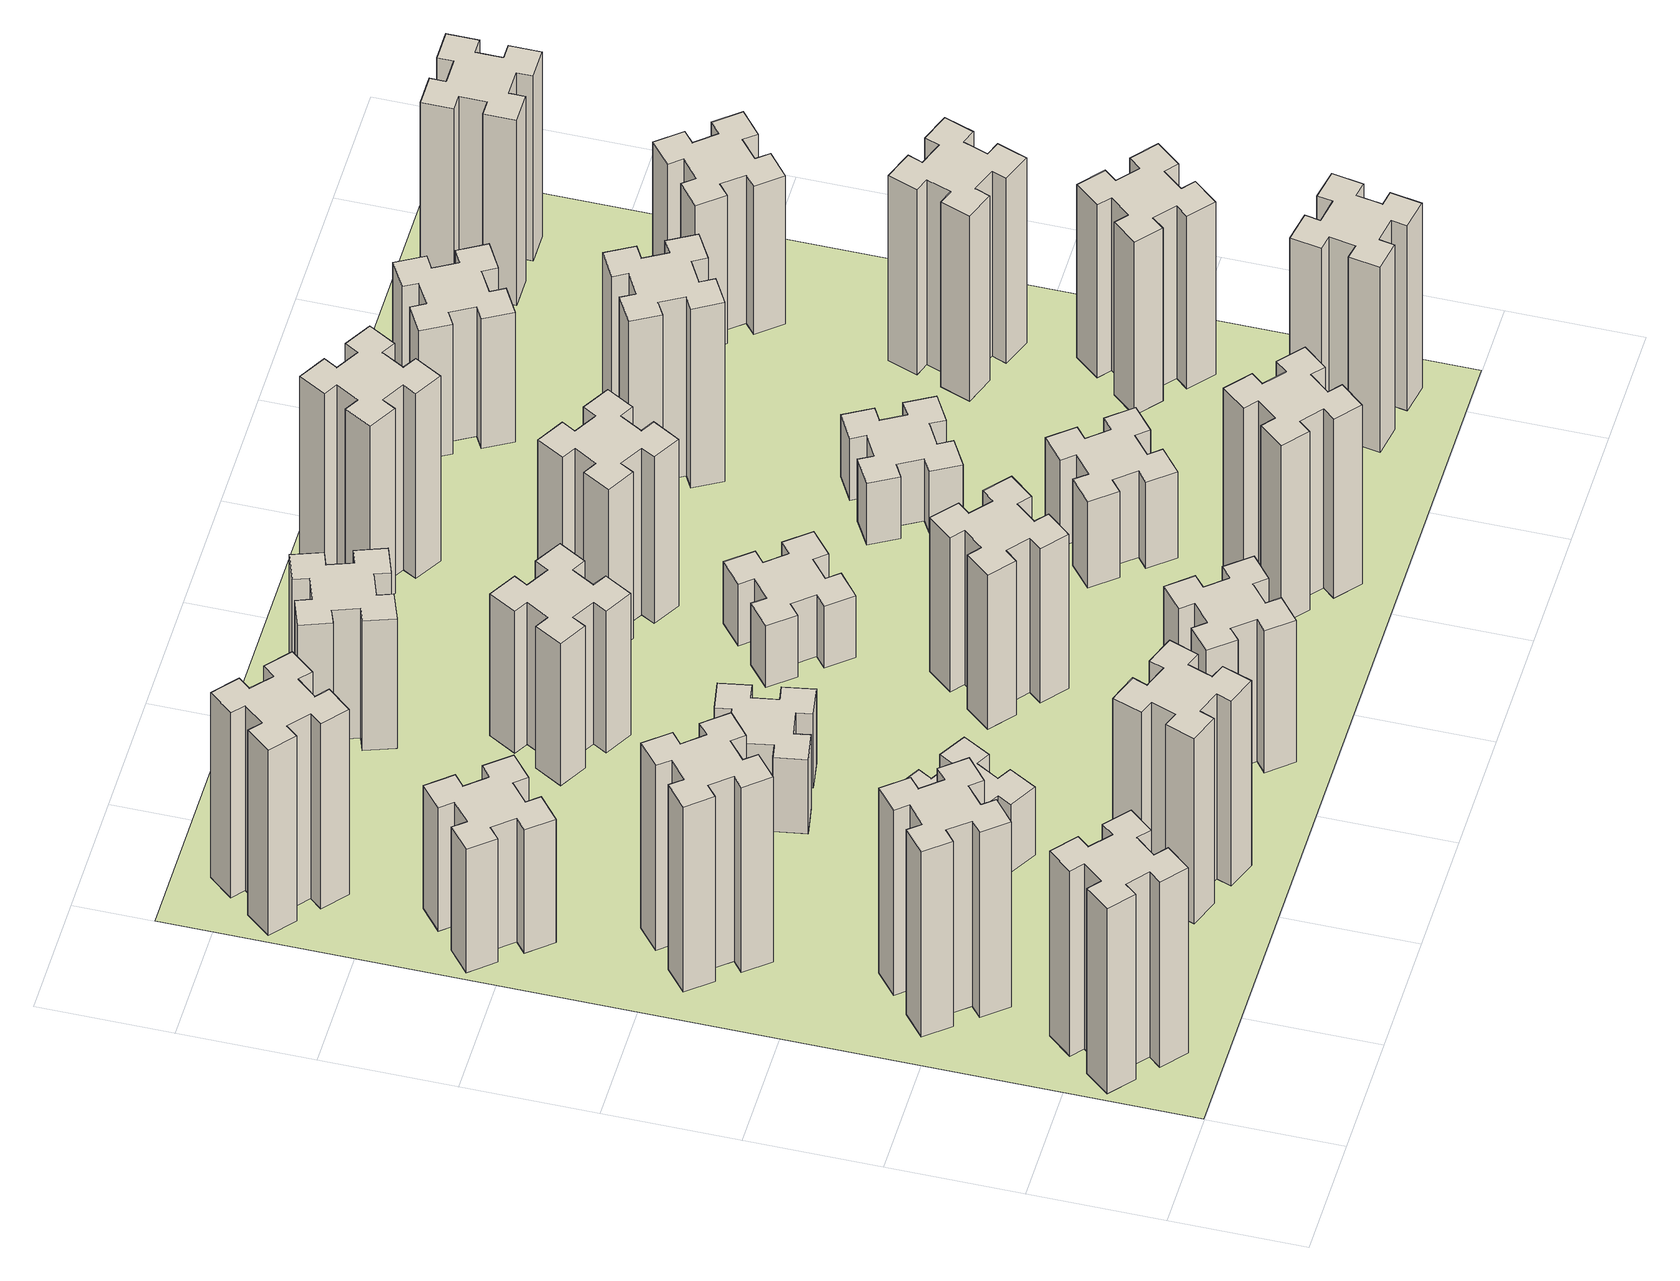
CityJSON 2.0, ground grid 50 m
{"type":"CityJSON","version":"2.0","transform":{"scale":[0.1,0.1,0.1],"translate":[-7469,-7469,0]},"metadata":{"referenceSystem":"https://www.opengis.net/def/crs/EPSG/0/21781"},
"CityObjects":{
"building1":{"type":"Building","attributes":{"class":"1000","function":"1000","usage":"1000","yearOfConstruction":2016,"roofType":"1000","measuredHeight":90,"storeysAboveGround":30,"storeysBelowGround":0},"geometry":[{"type":"Solid","lod":"1","boundaries":[[[[0,1,2,3,4,5,6,7,8,9,10,11,12,13,14,15,16,17,18,19]],[[17,16,20,21]],[[16,15,22,20]],[[15,14,23,22]],[[14,13,24,23]],[[13,12,25,24]],[[12,11,26,25]],[[11,10,27,26]],[[10,9,28,27]],[[9,8,29,28]],[[8,7,30,29]],[[7,6,31,30]],[[6,5,32,31]],[[5,4,33,32]],[[4,3,34,33]],[[3,2,35,34]],[[2,1,36,35]],[[1,0,37,36]],[[0,19,38,37]],[[19,18,39,38]],[[18,17,21,39]],[[24,25,26,27,28,29,30,31,32,33,34,35,36,37,38,39,21,20,22,23]]]]}]},
"building2":{"type":"Building","attributes":{"class":"1000","function":"1000","usage":"1000","yearOfConstruction":2016,"roofType":"1000","measuredHeight":90,"storeysAboveGround":30,"storeysBelowGround":0},"geometry":[{"type":"Solid","lod":"1","boundaries":[[[[40,41,42,43,44,45,46,47,48,49,50,51,52,53,54,55,56,57,58,59]],[[57,56,60,61]],[[56,55,62,60]],[[55,54,63,62]],[[54,53,64,63]],[[53,52,65,64]],[[52,51,66,65]],[[51,50,67,66]],[[50,49,68,67]],[[49,48,69,68]],[[48,47,70,69]],[[47,46,71,70]],[[46,45,72,71]],[[45,44,73,72]],[[44,43,74,73]],[[43,42,75,74]],[[42,41,76,75]],[[41,40,77,76]],[[40,59,78,77]],[[59,58,79,78]],[[58,57,61,79]],[[64,65,66,67,68,69,70,71,72,73,74,75,76,77,78,79,61,60,62,63]]]]}]},
"building3":{"type":"Building","attributes":{"class":"1000","function":"1000","usage":"1000","yearOfConstruction":2016,"roofType":"1000","measuredHeight":90,"storeysAboveGround":30,"storeysBelowGround":0},"geometry":[{"type":"Solid","lod":"1","boundaries":[[[[80,81,82,83,84,85,86,87,88,89,90,91,92,93,94,95,96,97,98,99]],[[97,96,100,101]],[[96,95,102,100]],[[95,94,103,102]],[[94,93,104,103]],[[93,92,105,104]],[[92,91,106,105]],[[91,90,107,106]],[[90,89,108,107]],[[89,88,109,108]],[[88,87,110,109]],[[87,86,111,110]],[[86,85,112,111]],[[85,84,113,112]],[[84,83,114,113]],[[83,82,115,114]],[[82,81,116,115]],[[81,80,117,116]],[[80,99,118,117]],[[99,98,119,118]],[[98,97,101,119]],[[104,105,106,107,108,109,110,111,112,113,114,115,116,117,118,119,101,100,102,103]]]]}]},
"building4":{"type":"Building","attributes":{"class":"1000","function":"1000","usage":"1000","yearOfConstruction":2016,"roofType":"1000","measuredHeight":60,"storeysAboveGround":30,"storeysBelowGround":0},"geometry":[{"type":"Solid","lod":"1","boundaries":[[[[120,121,122,123,124,125,126,127,128,129,130,131,132,133,134,135,136,137,138,139]],[[137,136,140,141]],[[136,135,142,140]],[[135,134,143,142]],[[134,133,144,143]],[[133,132,145,144]],[[132,131,146,145]],[[131,130,147,146]],[[130,129,148,147]],[[129,128,149,148]],[[128,127,150,149]],[[127,126,151,150]],[[126,125,152,151]],[[125,124,153,152]],[[124,123,154,153]],[[123,122,155,154]],[[122,121,156,155]],[[121,120,157,156]],[[120,139,158,157]],[[139,138,159,158]],[[138,137,141,159]],[[144,145,146,147,148,149,150,151,152,153,154,155,156,157,158,159,141,140,142,143]]]]}]},
"building5":{"type":"Building","attributes":{"class":"1000","function":"1000","usage":"1000","yearOfConstruction":2016,"roofType":"1000","measuredHeight":90,"storeysAboveGround":30,"storeysBelowGround":0},"geometry":[{"type":"Solid","lod":"1","boundaries":[[[[160,161,162,163,164,165,166,167,168,169,170,171,172,173,174,175,176,177,178,179]],[[177,176,180,181]],[[176,175,182,180]],[[175,174,183,182]],[[174,173,184,183]],[[173,172,185,184]],[[172,171,186,185]],[[171,170,187,186]],[[170,169,188,187]],[[169,168,189,188]],[[168,167,190,189]],[[167,166,191,190]],[[166,165,192,191]],[[165,164,193,192]],[[164,163,194,193]],[[163,162,195,194]],[[162,161,196,195]],[[161,160,197,196]],[[160,179,198,197]],[[179,178,199,198]],[[178,177,181,199]],[[184,185,186,187,188,189,190,191,192,193,194,195,196,197,198,199,181,180,182,183]]]]}]},
"building6":{"type":"Building","attributes":{"class":"1000","function":"1000","usage":"1000","yearOfConstruction":2016,"roofType":"1000","measuredHeight":90,"storeysAboveGround":30,"storeysBelowGround":0},"geometry":[{"type":"Solid","lod":"1","boundaries":[[[[200,201,202,203,204,205,206,207,208,209,210,211,212,213,214,215,216,217,218,219]],[[217,216,220,221]],[[216,215,222,220]],[[215,214,223,222]],[[214,213,224,223]],[[213,212,225,224]],[[212,211,226,225]],[[211,210,227,226]],[[210,209,228,227]],[[209,208,229,228]],[[208,207,230,229]],[[207,206,231,230]],[[206,205,232,231]],[[205,204,233,232]],[[204,203,234,233]],[[203,202,235,234]],[[202,201,236,235]],[[201,200,237,236]],[[200,219,238,237]],[[219,218,239,238]],[[218,217,221,239]],[[224,225,226,227,228,229,230,231,232,233,234,235,236,237,238,239,221,220,222,223]]]]}]},
"building7":{"type":"Building","attributes":{"class":"1000","function":"1000","usage":"1000","yearOfConstruction":2016,"roofType":"1000","measuredHeight":33,"storeysAboveGround":30,"storeysBelowGround":0},"geometry":[{"type":"Solid","lod":"1","boundaries":[[[[240,241,242,243,244,245,246,247,248,249,250,251,252,253,254,255,256,257,258,259]],[[257,256,260,261]],[[256,255,262,260]],[[255,254,263,262]],[[254,253,264,263]],[[253,252,265,264]],[[252,251,266,265]],[[251,250,267,266]],[[250,249,268,267]],[[249,248,269,268]],[[248,247,270,269]],[[247,246,271,270]],[[246,245,272,271]],[[245,244,273,272]],[[244,243,274,273]],[[243,242,275,274]],[[242,241,276,275]],[[241,240,277,276]],[[240,259,278,277]],[[259,258,279,278]],[[258,257,261,279]],[[264,265,266,267,268,269,270,271,272,273,274,275,276,277,278,279,261,260,262,263]]]]}]},
"building8":{"type":"Building","attributes":{"class":"1000","function":"1000","usage":"1000","yearOfConstruction":2016,"roofType":"1000","measuredHeight":36,"storeysAboveGround":30,"storeysBelowGround":0},"geometry":[{"type":"Solid","lod":"1","boundaries":[[[[280,281,282,283,284,285,286,287,288,289,290,291,292,293,294,295,296,297,298,299]],[[297,296,300,301]],[[296,295,302,300]],[[295,294,303,302]],[[294,293,304,303]],[[293,292,305,304]],[[292,291,306,305]],[[291,290,307,306]],[[290,289,308,307]],[[289,288,309,308]],[[288,287,310,309]],[[287,286,311,310]],[[286,285,312,311]],[[285,284,313,312]],[[284,283,314,313]],[[283,282,315,314]],[[282,281,316,315]],[[281,280,317,316]],[[280,299,318,317]],[[299,298,319,318]],[[298,297,301,319]],[[304,305,306,307,308,309,310,311,312,313,314,315,316,317,318,319,301,300,302,303]]]]}]},
"building9":{"type":"Building","attributes":{"class":"1000","function":"1000","usage":"1000","yearOfConstruction":2016,"roofType":"1000","measuredHeight":69,"storeysAboveGround":30,"storeysBelowGround":0},"geometry":[{"type":"Solid","lod":"1","boundaries":[[[[320,321,322,323,324,325,326,327,328,329,330,331,332,333,334,335,336,337,338,339]],[[337,336,340,341]],[[336,335,342,340]],[[335,334,343,342]],[[334,333,344,343]],[[333,332,345,344]],[[332,331,346,345]],[[331,330,347,346]],[[330,329,348,347]],[[329,328,349,348]],[[328,327,350,349]],[[327,326,351,350]],[[326,325,352,351]],[[325,324,353,352]],[[324,323,354,353]],[[323,322,355,354]],[[322,321,356,355]],[[321,320,357,356]],[[320,339,358,357]],[[339,338,359,358]],[[338,337,341,359]],[[344,345,346,347,348,349,350,351,352,353,354,355,356,357,358,359,341,340,342,343]]]]}]},
"building10":{"type":"Building","attributes":{"class":"1000","function":"1000","usage":"1000","yearOfConstruction":2016,"roofType":"1000","measuredHeight":69,"storeysAboveGround":30,"storeysBelowGround":0},"geometry":[{"type":"Solid","lod":"1","boundaries":[[[[360,361,362,363,364,365,366,367,368,369,370,371,372,373,374,375,376,377,378,379]],[[377,376,380,381]],[[376,375,382,380]],[[375,374,383,382]],[[374,373,384,383]],[[373,372,385,384]],[[372,371,386,385]],[[371,370,387,386]],[[370,369,388,387]],[[369,368,389,388]],[[368,367,390,389]],[[367,366,391,390]],[[366,365,392,391]],[[365,364,393,392]],[[364,363,394,393]],[[363,362,395,394]],[[362,361,396,395]],[[361,360,397,396]],[[360,379,398,397]],[[379,378,399,398]],[[378,377,381,399]],[[384,385,386,387,388,389,390,391,392,393,394,395,396,397,398,399,381,380,382,383]]]]}]},
"building11":{"type":"Building","attributes":{"class":"1000","function":"1000","usage":"1000","yearOfConstruction":2016,"roofType":"1000","measuredHeight":63,"storeysAboveGround":30,"storeysBelowGround":0},"geometry":[{"type":"Solid","lod":"1","boundaries":[[[[400,401,402,403,404,405,406,407,408,409,410,411,412,413,414,415,416,417,418,419]],[[417,416,420,421]],[[416,415,422,420]],[[415,414,423,422]],[[414,413,424,423]],[[413,412,425,424]],[[412,411,426,425]],[[411,410,427,426]],[[410,409,428,427]],[[409,408,429,428]],[[408,407,430,429]],[[407,406,431,430]],[[406,405,432,431]],[[405,404,433,432]],[[404,403,434,433]],[[403,402,435,434]],[[402,401,436,435]],[[401,400,437,436]],[[400,419,438,437]],[[419,418,439,438]],[[418,417,421,439]],[[424,425,426,427,428,429,430,431,432,433,434,435,436,437,438,439,421,420,422,423]]]]}]},
"building12":{"type":"Building","attributes":{"class":"1000","function":"1000","usage":"1000","yearOfConstruction":2016,"roofType":"1000","measuredHeight":75,"storeysAboveGround":30,"storeysBelowGround":0},"geometry":[{"type":"Solid","lod":"1","boundaries":[[[[440,441,442,443,444,445,446,447,448,449,450,451,452,453,454,455,456,457,458,459]],[[457,456,460,461]],[[456,455,462,460]],[[455,454,463,462]],[[454,453,464,463]],[[453,452,465,464]],[[452,451,466,465]],[[451,450,467,466]],[[450,449,468,467]],[[449,448,469,468]],[[448,447,470,469]],[[447,446,471,470]],[[446,445,472,471]],[[445,444,473,472]],[[444,443,474,473]],[[443,442,475,474]],[[442,441,476,475]],[[441,440,477,476]],[[440,459,478,477]],[[459,458,479,478]],[[458,457,461,479]],[[464,465,466,467,468,469,470,471,472,473,474,475,476,477,478,479,461,460,462,463]]]]}]},
"building13":{"type":"Building","attributes":{"class":"1000","function":"1000","usage":"1000","yearOfConstruction":2016,"roofType":"1000","measuredHeight":30,"storeysAboveGround":30,"storeysBelowGround":0},"geometry":[{"type":"Solid","lod":"1","boundaries":[[[[480,481,482,483,484,485,486,487,488,489,490,491,492,493,494,495,496,497,498,499]],[[497,496,500,501]],[[496,495,502,500]],[[495,494,503,502]],[[494,493,504,503]],[[493,492,505,504]],[[492,491,506,505]],[[491,490,507,506]],[[490,489,508,507]],[[489,488,509,508]],[[488,487,510,509]],[[487,486,511,510]],[[486,485,512,511]],[[485,484,513,512]],[[484,483,514,513]],[[483,482,515,514]],[[482,481,516,515]],[[481,480,517,516]],[[480,499,518,517]],[[499,498,519,518]],[[498,497,501,519]],[[504,505,506,507,508,509,510,511,512,513,514,515,516,517,518,519,501,500,502,503]]]]}]},
"building14":{"type":"Building","attributes":{"class":"1000","function":"1000","usage":"1000","yearOfConstruction":2016,"roofType":"1000","measuredHeight":81,"storeysAboveGround":30,"storeysBelowGround":0},"geometry":[{"type":"Solid","lod":"1","boundaries":[[[[520,521,522,523,524,525,526,527,528,529,530,531,532,533,534,535,536,537,538,539]],[[537,536,540,541]],[[536,535,542,540]],[[535,534,543,542]],[[534,533,544,543]],[[533,532,545,544]],[[532,531,546,545]],[[531,530,547,546]],[[530,529,548,547]],[[529,528,549,548]],[[528,527,550,549]],[[527,526,551,550]],[[526,525,552,551]],[[525,524,553,552]],[[524,523,554,553]],[[523,522,555,554]],[[522,521,556,555]],[[521,520,557,556]],[[520,539,558,557]],[[539,538,559,558]],[[538,537,541,559]],[[544,545,546,547,548,549,550,551,552,553,554,555,556,557,558,559,541,540,542,543]]]]}]},
"building15":{"type":"Building","attributes":{"class":"1000","function":"1000","usage":"1000","yearOfConstruction":2016,"roofType":"1000","measuredHeight":87,"storeysAboveGround":30,"storeysBelowGround":0},"geometry":[{"type":"Solid","lod":"1","boundaries":[[[[560,561,562,563,564,565,566,567,568,569,570,571,572,573,574,575,576,577,578,579]],[[577,576,580,581]],[[576,575,582,580]],[[575,574,583,582]],[[574,573,584,583]],[[573,572,585,584]],[[572,571,586,585]],[[571,570,587,586]],[[570,569,588,587]],[[569,568,589,588]],[[568,567,590,589]],[[567,566,591,590]],[[566,565,592,591]],[[565,564,593,592]],[[564,563,594,593]],[[563,562,595,594]],[[562,561,596,595]],[[561,560,597,596]],[[560,579,598,597]],[[579,578,599,598]],[[578,577,581,599]],[[584,585,586,587,588,589,590,591,592,593,594,595,596,597,598,599,581,580,582,583]]]]}]},
"building16":{"type":"Building","attributes":{"class":"1000","function":"1000","usage":"1000","yearOfConstruction":2016,"roofType":"1000","measuredHeight":90,"storeysAboveGround":30,"storeysBelowGround":0},"geometry":[{"type":"Solid","lod":"1","boundaries":[[[[600,601,602,603,604,605,606,607,608,609,610,611,612,613,614,615,616,617,618,619]],[[617,616,620,621]],[[616,615,622,620]],[[615,614,623,622]],[[614,613,624,623]],[[613,612,625,624]],[[612,611,626,625]],[[611,610,627,626]],[[610,609,628,627]],[[609,608,629,628]],[[608,607,630,629]],[[607,606,631,630]],[[606,605,632,631]],[[605,604,633,632]],[[604,603,634,633]],[[603,602,635,634]],[[602,601,636,635]],[[601,600,637,636]],[[600,619,638,637]],[[619,618,639,638]],[[618,617,621,639]],[[624,625,626,627,628,629,630,631,632,633,634,635,636,637,638,639,621,620,622,623]]]]}]},
"building17":{"type":"Building","attributes":{"class":"1000","function":"1000","usage":"1000","yearOfConstruction":2016,"roofType":"1000","measuredHeight":42,"storeysAboveGround":30,"storeysBelowGround":0},"geometry":[{"type":"Solid","lod":"1","boundaries":[[[[640,641,642,643,644,645,646,647,648,649,650,651,652,653,654,655,656,657,658,659]],[[657,656,660,661]],[[656,655,662,660]],[[655,654,663,662]],[[654,653,664,663]],[[653,652,665,664]],[[652,651,666,665]],[[651,650,667,666]],[[650,649,668,667]],[[649,648,669,668]],[[648,647,670,669]],[[647,646,671,670]],[[646,645,672,671]],[[645,644,673,672]],[[644,643,674,673]],[[643,642,675,674]],[[642,641,676,675]],[[641,640,677,676]],[[640,659,678,677]],[[659,658,679,678]],[[658,657,661,679]],[[664,665,666,667,668,669,670,671,672,673,674,675,676,677,678,679,661,660,662,663]]]]}]},
"building18":{"type":"Building","attributes":{"class":"1000","function":"1000","usage":"1000","yearOfConstruction":2016,"roofType":"1000","measuredHeight":30,"storeysAboveGround":30,"storeysBelowGround":0},"geometry":[{"type":"Solid","lod":"1","boundaries":[[[[680,681,682,683,684,685,686,687,688,689,690,691,692,693,694,695,696,697,698,699]],[[697,696,700,701]],[[696,695,702,700]],[[695,694,703,702]],[[694,693,704,703]],[[693,692,705,704]],[[692,691,706,705]],[[691,690,707,706]],[[690,689,708,707]],[[689,688,709,708]],[[688,687,710,709]],[[687,686,711,710]],[[686,685,712,711]],[[685,684,713,712]],[[684,683,714,713]],[[683,682,715,714]],[[682,681,716,715]],[[681,680,717,716]],[[680,699,718,717]],[[699,698,719,718]],[[698,697,701,719]],[[704,705,706,707,708,709,710,711,712,713,714,715,716,717,718,719,701,700,702,703]]]]}]},
"building19":{"type":"Building","attributes":{"class":"1000","function":"1000","usage":"1000","yearOfConstruction":2016,"roofType":"1000","measuredHeight":87,"storeysAboveGround":30,"storeysBelowGround":0},"geometry":[{"type":"Solid","lod":"1","boundaries":[[[[720,721,722,723,724,725,726,727,728,729,730,731,732,733,734,735,736,737,738,739]],[[737,736,740,741]],[[736,735,742,740]],[[735,734,743,742]],[[734,733,744,743]],[[733,732,745,744]],[[732,731,746,745]],[[731,730,747,746]],[[730,729,748,747]],[[729,728,749,748]],[[728,727,750,749]],[[727,726,751,750]],[[726,725,752,751]],[[725,724,753,752]],[[724,723,754,753]],[[723,722,755,754]],[[722,721,756,755]],[[721,720,757,756]],[[720,739,758,757]],[[739,738,759,758]],[[738,737,741,759]],[[744,745,746,747,748,749,750,751,752,753,754,755,756,757,758,759,741,740,742,743]]]]}]},
"building20":{"type":"Building","attributes":{"class":"1000","function":"1000","usage":"1000","yearOfConstruction":2016,"roofType":"1000","measuredHeight":90,"storeysAboveGround":30,"storeysBelowGround":0},"geometry":[{"type":"Solid","lod":"1","boundaries":[[[[760,761,762,763,764,765,766,767,768,769,770,771,772,773,774,775,776,777,778,779]],[[777,776,780,781]],[[776,775,782,780]],[[775,774,783,782]],[[774,773,784,783]],[[773,772,785,784]],[[772,771,786,785]],[[771,770,787,786]],[[770,769,788,787]],[[769,768,789,788]],[[768,767,790,789]],[[767,766,791,790]],[[766,765,792,791]],[[765,764,793,792]],[[764,763,794,793]],[[763,762,795,794]],[[762,761,796,795]],[[761,760,797,796]],[[760,779,798,797]],[[779,778,799,798]],[[778,777,781,799]],[[784,785,786,787,788,789,790,791,792,793,794,795,796,797,798,799,781,780,782,783]]]]}]},
"building21":{"type":"Building","attributes":{"class":"1000","function":"1000","usage":"1000","yearOfConstruction":2016,"roofType":"1000","measuredHeight":63,"storeysAboveGround":30,"storeysBelowGround":0},"geometry":[{"type":"Solid","lod":"1","boundaries":[[[[800,801,802,803,804,805,806,807,808,809,810,811,812,813,814,815,816,817,818,819]],[[817,816,820,821]],[[816,815,822,820]],[[815,814,823,822]],[[814,813,824,823]],[[813,812,825,824]],[[812,811,826,825]],[[811,810,827,826]],[[810,809,828,827]],[[809,808,829,828]],[[808,807,830,829]],[[807,806,831,830]],[[806,805,832,831]],[[805,804,833,832]],[[804,803,834,833]],[[803,802,835,834]],[[802,801,836,835]],[[801,800,837,836]],[[800,819,838,837]],[[819,818,839,838]],[[818,817,821,839]],[[824,825,826,827,828,829,830,831,832,833,834,835,836,837,838,839,821,820,822,823]]]]}]},
"building22":{"type":"Building","attributes":{"class":"1000","function":"1000","usage":"1000","yearOfConstruction":2016,"roofType":"1000","measuredHeight":84,"storeysAboveGround":30,"storeysBelowGround":0},"geometry":[{"type":"Solid","lod":"1","boundaries":[[[[840,841,842,843,844,845,846,847,848,849,850,851,852,853,854,855,856,857,858,859]],[[857,856,860,861]],[[856,855,862,860]],[[855,854,863,862]],[[854,853,864,863]],[[853,852,865,864]],[[852,851,866,865]],[[851,850,867,866]],[[850,849,868,867]],[[849,848,869,868]],[[848,847,870,869]],[[847,846,871,870]],[[846,845,872,871]],[[845,844,873,872]],[[844,843,874,873]],[[843,842,875,874]],[[842,841,876,875]],[[841,840,877,876]],[[840,859,878,877]],[[859,858,879,878]],[[858,857,861,879]],[[864,865,866,867,868,869,870,871,872,873,874,875,876,877,878,879,861,860,862,863]]]]}]},
"building23":{"type":"Building","attributes":{"class":"1000","function":"1000","usage":"1000","yearOfConstruction":2016,"roofType":"1000","measuredHeight":90,"storeysAboveGround":30,"storeysBelowGround":0},"geometry":[{"type":"Solid","lod":"1","boundaries":[[[[880,881,882,883,884,885,886,887,888,889,890,891,892,893,894,895,896,897,898,899]],[[897,896,900,901]],[[896,895,902,900]],[[895,894,903,902]],[[894,893,904,903]],[[893,892,905,904]],[[892,891,906,905]],[[891,890,907,906]],[[890,889,908,907]],[[889,888,909,908]],[[888,887,910,909]],[[887,886,911,910]],[[886,885,912,911]],[[885,884,913,912]],[[884,883,914,913]],[[883,882,915,914]],[[882,881,916,915]],[[881,880,917,916]],[[880,899,918,917]],[[899,898,919,918]],[[898,897,901,919]],[[904,905,906,907,908,909,910,911,912,913,914,915,916,917,918,919,901,900,902,903]]]]}]},
"building24":{"type":"Building","attributes":{"class":"1000","function":"1000","usage":"1000","yearOfConstruction":2016,"roofType":"1000","measuredHeight":72,"storeysAboveGround":30,"storeysBelowGround":0},"geometry":[{"type":"Solid","lod":"1","boundaries":[[[[920,921,922,923,924,925,926,927,928,929,930,931,932,933,934,935,936,937,938,939]],[[937,936,940,941]],[[936,935,942,940]],[[935,934,943,942]],[[934,933,944,943]],[[933,932,945,944]],[[932,931,946,945]],[[931,930,947,946]],[[930,929,948,947]],[[929,928,949,948]],[[928,927,950,949]],[[927,926,951,950]],[[926,925,952,951]],[[925,924,953,952]],[[924,923,954,953]],[[923,922,955,954]],[[922,921,956,955]],[[921,920,957,956]],[[920,939,958,957]],[[939,938,959,958]],[[938,937,941,959]],[[944,945,946,947,948,949,950,951,952,953,954,955,956,957,958,959,941,940,942,943]]]]}]},
"building25":{"type":"Building","attributes":{"class":"1000","function":"1000","usage":"1000","yearOfConstruction":2016,"roofType":"1000","measuredHeight":90,"storeysAboveGround":30,"storeysBelowGround":0},"geometry":[{"type":"Solid","lod":"1","boundaries":[[[[960,961,962,963,964,965,966,967,968,969,970,971,972,973,974,975,976,977,978,979]],[[977,976,980,981]],[[976,975,982,980]],[[975,974,983,982]],[[974,973,984,983]],[[973,972,985,984]],[[972,971,986,985]],[[971,970,987,986]],[[970,969,988,987]],[[969,968,989,988]],[[968,967,990,989]],[[967,966,991,990]],[[966,965,992,991]],[[965,964,993,992]],[[964,963,994,993]],[[963,962,995,994]],[[962,961,996,995]],[[961,960,997,996]],[[960,979,998,997]],[[979,978,999,998]],[[978,977,981,999]],[[984,985,986,987,988,989,990,991,992,993,994,995,996,997,998,999,981,980,982,983]]]]}]},
"landuse1":{"type":"LandUse","attributes":{"name":"plot1","function":"1010"},"geometry":[{"type":"MultiSurface","lod":"1","boundaries":[[[1000,1001,1002,1003]]]}]}
},
"vertices":[
[223,484,0],[159,408,0],[113,446,0],[36,354,0],[128,277,0],[166,323,0],[243,259,0],[204,213,0],[296,136,0],[373,228,0],[327,266,0],[392,343,0],[438,304,0],[515,396,0],[423,473,0],[384,427,0],[308,492,0],[346,538,0],[254,615,0],[177,523,0],[308,492,900],[346,538,900],[384,427,900],[423,473,900],[515,396,900],[438,304,900],[392,343,900],[327,266,900],[373,228,900],[296,136,900],[204,213,900],[243,259,900],[166,323,900],[128,277,900],[36,354,900],[113,446,900],[159,408,900],[223,484,900],[177,523,900],[254,615,900],
[492,1048,0],[427,1124,0],[473,1163,0],[396,1255,0],[304,1178,0],[343,1132,0],[266,1067,0],[228,1113,0],[136,1036,0],[213,944,0],[259,983,0],[323,906,0],[277,868,0],[354,776,0],[446,853,0],[408,899,0],[484,963,0],[523,917,0],[615,994,0],[538,1086,0],[484,963,900],[523,917,900],[408,899,900],[446,853,900],[354,776,900],[277,868,900],[323,906,900],[259,983,900],[213,944,900],[136,1036,900],[228,1113,900],[266,1067,900],[343,1132,900],[304,1178,900],[396,1255,900],[473,1163,900],[427,1124,900],[492,1048,900],[538,1086,900],[615,994,900],
[492,1888,0],[427,1964,0],[473,2003,0],[396,2095,0],[304,2018,0],[343,1972,0],[266,1907,0],[228,1953,0],[136,1876,0],[213,1784,0],[259,1823,0],[323,1746,0],[277,1708,0],[354,1616,0],[446,1693,0],[408,1739,0],[484,1803,0],[523,1757,0],[615,1834,0],[538,1926,0],[484,1803,900],[523,1757,900],[408,1739,900],[446,1693,900],[354,1616,900],[277,1708,900],[323,1746,900],[259,1823,900],[213,1784,900],[136,1876,900],[228,1953,900],[266,1907,900],[343,1972,900],[304,2018,900],[396,2095,900],[473,2003,900],[427,1964,900],[492,1888,900],[538,1926,900],[615,1834,900],
[243,2712,0],[166,2647,0],[128,2693,0],[36,2616,0],[113,2524,0],[159,2563,0],[223,2486,0],[177,2448,0],[254,2356,0],[346,2433,0],[308,2479,0],[384,2543,0],[423,2497,0],[515,2574,0],[438,2666,0],[392,2628,0],[327,2704,0],[373,2743,0],[296,2835,0],[204,2758,0],[327,2704,600],[373,2743,600],[392,2628,600],[438,2666,600],[515,2574,600],[423,2497,600],[384,2543,600],[308,2479,600],[346,2433,600],[254,2356,600],[177,2448,600],[223,2486,600],[159,2563,600],[113,2524,600],[36,2616,600],[128,2693,600],[166,2647,600],[243,2712,600],[204,2758,600],[296,2835,600],
[1029,460,0],[995,366,0],[939,387,0],[897,274,0],[1010,233,0],[1031,289,0],[1125,255,0],[1104,199,0],[1217,157,0],[1258,270,0],[1202,291,0],[1236,385,0],[1292,364,0],[1333,477,0],[1220,518,0],[1200,462,0],[1106,496,0],[1127,552,0],[1014,593,0],[973,480,0],[1106,496,900],[1127,552,900],[1200,462,900],[1220,518,900],[1333,477,900],[1292,364,900],[1236,385,900],[1202,291,900],[1258,270,900],[1217,157,900],[1104,199,900],[1125,255,900],[1031,289,900],[1010,233,900],[897,274,900],[939,387,900],[995,366,900],[1029,460,900],[973,480,900],[1014,593,900],
[384,3387,0],[308,3452,0],[346,3498,0],[254,3575,0],[177,3483,0],[223,3444,0],[159,3368,0],[113,3406,0],[36,3314,0],[128,3237,0],[166,3283,0],[243,3219,0],[204,3173,0],[296,3096,0],[373,3188,0],[327,3226,0],[392,3303,0],[438,3264,0],[515,3356,0],[423,3433,0],[392,3303,900],[438,3264,900],[327,3226,900],[373,3188,900],[296,3096,900],[204,3173,900],[243,3219,900],[166,3283,900],[128,3237,900],[36,3314,900],[113,3406,900],[159,3368,900],[223,3444,900],[177,3483,900],[254,3575,900],[346,3498,900],[308,3452,900],[384,3387,900],[423,3433,900],[515,3356,900],
[1086,1017,0],[1136,1104,0],[1188,1074,0],[1248,1178,0],[1144,1238,0],[1114,1186,0],[1027,1236,0],[1057,1288,0],[953,1348,0],[893,1244,0],[945,1214,0],[895,1127,0],[843,1157,0],[783,1053,0],[887,993,0],[917,1045,0],[1004,995,0],[974,943,0],[1078,883,0],[1138,987,0],[1004,995,330],[974,943,330],[917,1045,330],[887,993,330],[783,1053,330],[843,1157,330],[895,1127,330],[945,1214,330],[893,1244,330],[953,1348,330],[1057,1288,330],[1027,1236,330],[1114,1186,330],[1144,1238,330],[1248,1178,330],[1188,1074,330],[1136,1104,330],[1086,1017,330],[1138,987,330],[1078,883,330],
[1085,1738,0],[1184,1756,0],[1194,1697,0],[1312,1717,0],[1291,1836,0],[1232,1825,0],[1215,1924,0],[1274,1934,0],[1253,2052,0],[1135,2031,0],[1145,1972,0],[1047,1955,0],[1037,2014,0],[918,1993,0],[939,1875,0],[998,1885,0],[1016,1787,0],[957,1777,0],[977,1658,0],[1096,1679,0],[1016,1787,360],[957,1777,360],[998,1885,360],[939,1875,360],[918,1993,360],[1037,2014,360],[1047,1955,360],[1145,1972,360],[1135,2031,360],[1253,2052,360],[1274,1934,360],[1215,1924,360],[1232,1825,360],[1291,1836,360],[1312,1717,360],[1194,1697,360],[1184,1756,360],[1085,1738,360],[1096,1679,360],[977,1658,360],
[1639,343,0],[1703,266,0],[1657,228,0],[1734,136,0],[1826,213,0],[1788,259,0],[1864,323,0],[1903,277,0],[1995,354,0],[1918,446,0],[1872,408,0],[1807,484,0],[1853,523,0],[1776,615,0],[1684,538,0],[1723,492,0],[1646,427,0],[1608,473,0],[1516,396,0],[1593,304,0],[1646,427,690],[1608,473,690],[1723,492,690],[1684,538,690],[1776,615,690],[1853,523,690],[1807,484,690],[1872,408,690],[1918,446,690],[1995,354,690],[1903,277,690],[1864,323,690],[1788,259,690],[1826,213,690],[1734,136,690],[1657,228,690],[1703,266,690],[1639,343,690],[1593,304,690],[1516,396,690],
[1314,2666,0],[1227,2716,0],[1257,2768,0],[1153,2828,0],[1093,2724,0],[1145,2694,0],[1095,2607,0],[1043,2637,0],[983,2533,0],[1087,2473,0],[1117,2525,0],[1204,2475,0],[1174,2423,0],[1278,2363,0],[1338,2467,0],[1286,2497,0],[1336,2584,0],[1388,2554,0],[1448,2658,0],[1344,2718,0],[1336,2584,690],[1388,2554,690],[1286,2497,690],[1338,2467,690],[1278,2363,690],[1174,2423,690],[1204,2475,690],[1117,2525,690],[1087,2473,690],[983,2533,690],[1043,2637,690],[1095,2607,690],[1145,2694,690],[1093,2724,690],[1153,2828,690],[1257,2768,690],[1227,2716,690],[1314,2666,690],[1344,2718,690],[1448,2658,690],
[1125,3456,0],[1031,3422,0],[1010,3478,0],[897,3437,0],[939,3324,0],[995,3345,0],[1029,3251,0],[973,3230,0],[1014,3117,0],[1127,3159,0],[1106,3215,0],[1200,3249,0],[1220,3193,0],[1333,3234,0],[1292,3347,0],[1236,3326,0],[1202,3420,0],[1258,3440,0],[1217,3553,0],[1104,3512,0],[1202,3420,630],[1258,3440,630],[1236,3326,630],[1292,3347,630],[1333,3234,630],[1220,3193,630],[1200,3249,630],[1106,3215,630],[1127,3159,630],[1014,3117,630],[973,3230,630],[1029,3251,630],[995,3345,630],[939,3324,630],[897,3437,630],[1010,3478,630],[1031,3422,630],[1125,3456,630],[1104,3512,630],[1217,3553,630],
[1803,1324,0],[1739,1248,0],[1693,1286,0],[1616,1194,0],[1708,1117,0],[1746,1163,0],[1823,1099,0],[1784,1053,0],[1876,976,0],[1953,1068,0],[1907,1106,0],[1972,1183,0],[2018,1144,0],[2095,1236,0],[2003,1313,0],[1964,1267,0],[1888,1332,0],[1926,1378,0],[1834,1455,0],[1757,1363,0],[1888,1332,750],[1926,1378,750],[1964,1267,750],[2003,1313,750],[2095,1236,750],[2018,1144,750],[1972,1183,750],[1907,1106,750],[1953,1068,750],[1876,976,750],[1784,1053,750],[1823,1099,750],[1746,1163,750],[1708,1117,750],[1616,1194,750],[1693,1286,750],[1739,1248,750],[1803,1324,750],[1757,1363,750],[1834,1455,750],
[1972,1988,0],[1907,2064,0],[1953,2103,0],[1876,2195,0],[1784,2118,0],[1823,2072,0],[1746,2007,0],[1708,2053,0],[1616,1976,0],[1693,1884,0],[1739,1923,0],[1803,1846,0],[1757,1808,0],[1834,1716,0],[1926,1793,0],[1888,1839,0],[1964,1903,0],[2003,1857,0],[2095,1934,0],[2018,2026,0],[1964,1903,300],[2003,1857,300],[1888,1839,300],[1926,1793,300],[1834,1716,300],[1757,1808,300],[1803,1846,300],[1739,1923,300],[1693,1884,300],[1616,1976,300],[1708,2053,300],[1746,2007,300],[1823,2072,300],[1784,2118,300],[1876,2195,300],[1953,2103,300],[1907,2064,300],[1972,1988,300],[2018,2026,300],[2095,1934,300],
[1926,2497,0],[1976,2584,0],[2028,2554,0],[2088,2658,0],[1984,2718,0],[1954,2666,0],[1867,2716,0],[1897,2768,0],[1793,2828,0],[1733,2724,0],[1785,2694,0],[1735,2607,0],[1683,2637,0],[1623,2533,0],[1727,2473,0],[1757,2525,0],[1844,2475,0],[1814,2423,0],[1918,2363,0],[1978,2467,0],[1844,2475,810],[1814,2423,810],[1757,2525,810],[1727,2473,810],[1623,2533,810],[1683,2637,810],[1735,2607,810],[1785,2694,810],[1733,2724,810],[1793,2828,810],[1897,2768,810],[1867,2716,810],[1954,2666,810],[1984,2718,810],[2088,2658,810],[2028,2554,810],[1976,2584,810],[1926,2497,810],[1978,2467,810],[1918,2363,810],
[2486,323,0],[2563,259,0],[2524,213,0],[2616,136,0],[2693,228,0],[2647,266,0],[2712,343,0],[2758,304,0],[2835,396,0],[2743,473,0],[2704,427,0],[2628,492,0],[2666,538,0],[2574,615,0],[2497,523,0],[2543,484,0],[2479,408,0],[2433,446,0],[2356,354,0],[2448,277,0],[2479,408,870],[2433,446,870],[2543,484,870],[2497,523,870],[2574,615,870],[2666,538,870],[2628,492,870],[2704,427,870],[2743,473,870],[2835,396,870],[2758,304,870],[2712,343,870],[2647,266,870],[2693,228,870],[2616,136,870],[2524,213,870],[2563,259,870],[2486,323,870],[2448,277,870],[2356,354,870],
[1954,3506,0],[1867,3556,0],[1897,3608,0],[1793,3668,0],[1733,3564,0],[1785,3534,0],[1735,3447,0],[1683,3477,0],[1623,3373,0],[1727,3313,0],[1757,3365,0],[1844,3315,0],[1814,3263,0],[1918,3203,0],[1978,3307,0],[1926,3337,0],[1976,3424,0],[2028,3394,0],[2088,3498,0],[1984,3558,0],[1976,3424,900],[2028,3394,900],[1926,3337,900],[1978,3307,900],[1918,3203,900],[1814,3263,900],[1844,3315,900],[1757,3365,900],[1727,3313,900],[1623,3373,900],[1683,3477,900],[1735,3447,900],[1785,3534,900],[1733,3564,900],[1793,3668,900],[1897,3608,900],[1867,3556,900],[1954,3506,900],[1984,3558,900],[2088,3498,900],
[2563,1132,0],[2486,1067,0],[2448,1113,0],[2356,1036,0],[2433,944,0],[2479,983,0],[2543,906,0],[2497,868,0],[2574,776,0],[2666,853,0],[2628,899,0],[2704,963,0],[2743,917,0],[2835,994,0],[2758,1086,0],[2712,1048,0],[2647,1124,0],[2693,1163,0],[2616,1255,0],[2524,1178,0],[2647,1124,420],[2693,1163,420],[2712,1048,420],[2758,1086,420],[2835,994,420],[2743,917,420],[2704,963,420],[2628,899,420],[2666,853,420],[2574,776,420],[2497,868,420],[2543,906,420],[2479,983,420],[2433,944,420],[2356,1036,420],[2448,1113,420],[2486,1067,420],[2563,1132,420],[2524,1178,420],[2616,1255,420],
[2475,1744,0],[2525,1657,0],[2473,1627,0],[2533,1523,0],[2637,1583,0],[2607,1635,0],[2694,1685,0],[2724,1633,0],[2828,1693,0],[2768,1797,0],[2716,1767,0],[2666,1854,0],[2718,1884,0],[2658,1988,0],[2554,1928,0],[2584,1876,0],[2497,1826,0],[2467,1878,0],[2363,1818,0],[2423,1714,0],[2497,1826,300],[2467,1878,300],[2584,1876,300],[2554,1928,300],[2658,1988,300],[2718,1884,300],[2666,1854,300],[2716,1767,300],[2768,1797,300],[2828,1693,300],[2724,1633,300],[2694,1685,300],[2607,1635,300],[2637,1583,300],[2533,1523,300],[2473,1627,300],[2525,1657,300],[2475,1744,300],[2423,1714,300],[2363,1818,300],
[2607,2475,0],[2694,2525,0],[2724,2473,0],[2828,2533,0],[2768,2637,0],[2716,2607,0],[2666,2694,0],[2718,2724,0],[2658,2828,0],[2554,2768,0],[2584,2716,0],[2497,2666,0],[2467,2718,0],[2363,2658,0],[2423,2554,0],[2475,2584,0],[2525,2497,0],[2473,2467,0],[2533,2363,0],[2637,2423,0],[2525,2497,870],[2473,2467,870],[2475,2584,870],[2423,2554,870],[2363,2658,870],[2467,2718,870],[2497,2666,870],[2584,2716,870],[2554,2768,870],[2658,2828,870],[2718,2724,870],[2666,2694,870],[2716,2607,870],[2768,2637,870],[2828,2533,870],[2724,2473,870],[2694,2525,870],[2607,2475,870],[2637,2423,870],[2533,2363,870],
[3504,475,0],[3405,492,0],[3416,551,0],[3297,572,0],[3277,454,0],[3336,444,0],[3318,345,0],[3259,356,0],[3238,237,0],[3357,217,0],[3367,276,0],[3465,258,0],[3455,199,0],[3573,178,0],[3594,297,0],[3535,307,0],[3552,405,0],[3611,395,0],[3632,513,0],[3514,534,0],[3552,405,900],[3611,395,900],[3535,307,900],[3594,297,900],[3573,178,900],[3455,199,900],[3465,258,900],[3367,276,900],[3357,217,900],[3238,237,900],[3259,356,900],[3318,345,900],[3336,444,900],[3277,454,900],[3297,572,900],[3416,551,900],[3405,492,900],[3504,475,900],[3514,534,900],[3632,513,900],
[2716,3347,0],[2666,3434,0],[2718,3464,0],[2658,3568,0],[2554,3508,0],[2584,3456,0],[2497,3406,0],[2467,3458,0],[2363,3398,0],[2423,3294,0],[2475,3324,0],[2525,3237,0],[2473,3207,0],[2533,3103,0],[2637,3163,0],[2607,3215,0],[2694,3265,0],[2724,3213,0],[2828,3273,0],[2768,3377,0],[2694,3265,630],[2724,3213,630],[2607,3215,630],[2637,3163,630],[2533,3103,630],[2473,3207,630],[2525,3237,630],[2475,3324,630],[2423,3294,630],[2363,3398,630],[2467,3458,630],[2497,3406,630],[2584,3456,630],[2554,3508,630],[2658,3568,630],[2718,3464,630],[2666,3434,630],[2716,3347,630],[2768,3377,630],[2828,3273,630],
[3487,1006,0],[3552,1083,0],[3598,1044,0],[3675,1136,0],[3583,1213,0],[3544,1167,0],[3468,1232,0],[3506,1278,0],[3414,1355,0],[3337,1263,0],[3383,1224,0],[3319,1148,0],[3273,1186,0],[3196,1094,0],[3288,1017,0],[3326,1063,0],[3403,999,0],[3364,953,0],[3456,876,0],[3533,968,0],[3403,999,840],[3364,953,840],[3326,1063,840],[3288,1017,840],[3196,1094,840],[3273,1186,840],[3319,1148,840],[3383,1224,840],[3337,1263,840],[3414,1355,840],[3506,1278,840],[3468,1232,840],[3544,1167,840],[3583,1213,840],[3675,1136,840],[3598,1044,840],[3552,1083,840],[3487,1006,840],[3533,968,840],[3456,876,840],
[3420,1842,0],[3326,1876,0],[3347,1932,0],[3234,1973,0],[3193,1860,0],[3249,1840,0],[3215,1746,0],[3159,1767,0],[3117,1654,0],[3230,1613,0],[3251,1669,0],[3345,1635,0],[3324,1579,0],[3437,1537,0],[3478,1650,0],[3422,1671,0],[3456,1765,0],[3512,1744,0],[3553,1857,0],[3440,1898,0],[3456,1765,900],[3512,1744,900],[3422,1671,900],[3478,1650,900],[3437,1537,900],[3324,1579,900],[3345,1635,900],[3251,1669,900],[3230,1613,900],[3117,1654,900],[3159,1767,900],[3215,1746,900],[3249,1840,900],[3193,1860,900],[3234,1973,900],[3347,1932,900],[3326,1876,900],[3420,1842,900],[3440,1898,900],[3553,1857,900],
[3219,2563,0],[3283,2486,0],[3237,2448,0],[3314,2356,0],[3406,2433,0],[3368,2479,0],[3444,2543,0],[3483,2497,0],[3575,2574,0],[3498,2666,0],[3452,2628,0],[3387,2704,0],[3433,2743,0],[3356,2835,0],[3264,2758,0],[3303,2712,0],[3226,2647,0],[3188,2693,0],[3096,2616,0],[3173,2524,0],[3226,2647,720],[3188,2693,720],[3303,2712,720],[3264,2758,720],[3356,2835,720],[3433,2743,720],[3387,2704,720],[3452,2628,720],[3498,2666,720],[3575,2574,720],[3483,2497,720],[3444,2543,720],[3368,2479,720],[3406,2433,720],[3314,2356,720],[3237,2448,720],[3283,2486,720],[3219,2563,720],[3173,2524,720],[3096,2616,720],
[3285,3325,0],[3385,3325,0],[3385,3265,0],[3505,3265,0],[3505,3385,0],[3445,3385,0],[3445,3485,0],[3505,3485,0],[3505,3605,0],[3385,3605,0],[3385,3545,0],[3285,3545,0],[3285,3605,0],[3165,3605,0],[3165,3485,0],[3225,3485,0],[3225,3385,0],[3165,3385,0],[3165,3265,0],[3285,3265,0],[3225,3385,900],[3165,3385,900],[3225,3485,900],[3165,3485,900],[3165,3605,900],[3285,3605,900],[3285,3545,900],[3385,3545,900],[3385,3605,900],[3505,3605,900],[3505,3485,900],[3445,3485,900],[3445,3385,900],[3505,3385,900],[3505,3265,900],[3385,3265,900],[3385,3325,900],[3285,3325,900],[3285,3265,900],[3165,3265,900],
[5,3705,0],[3705,3705,0],[3705,5,0],[5,5,0]
]}
